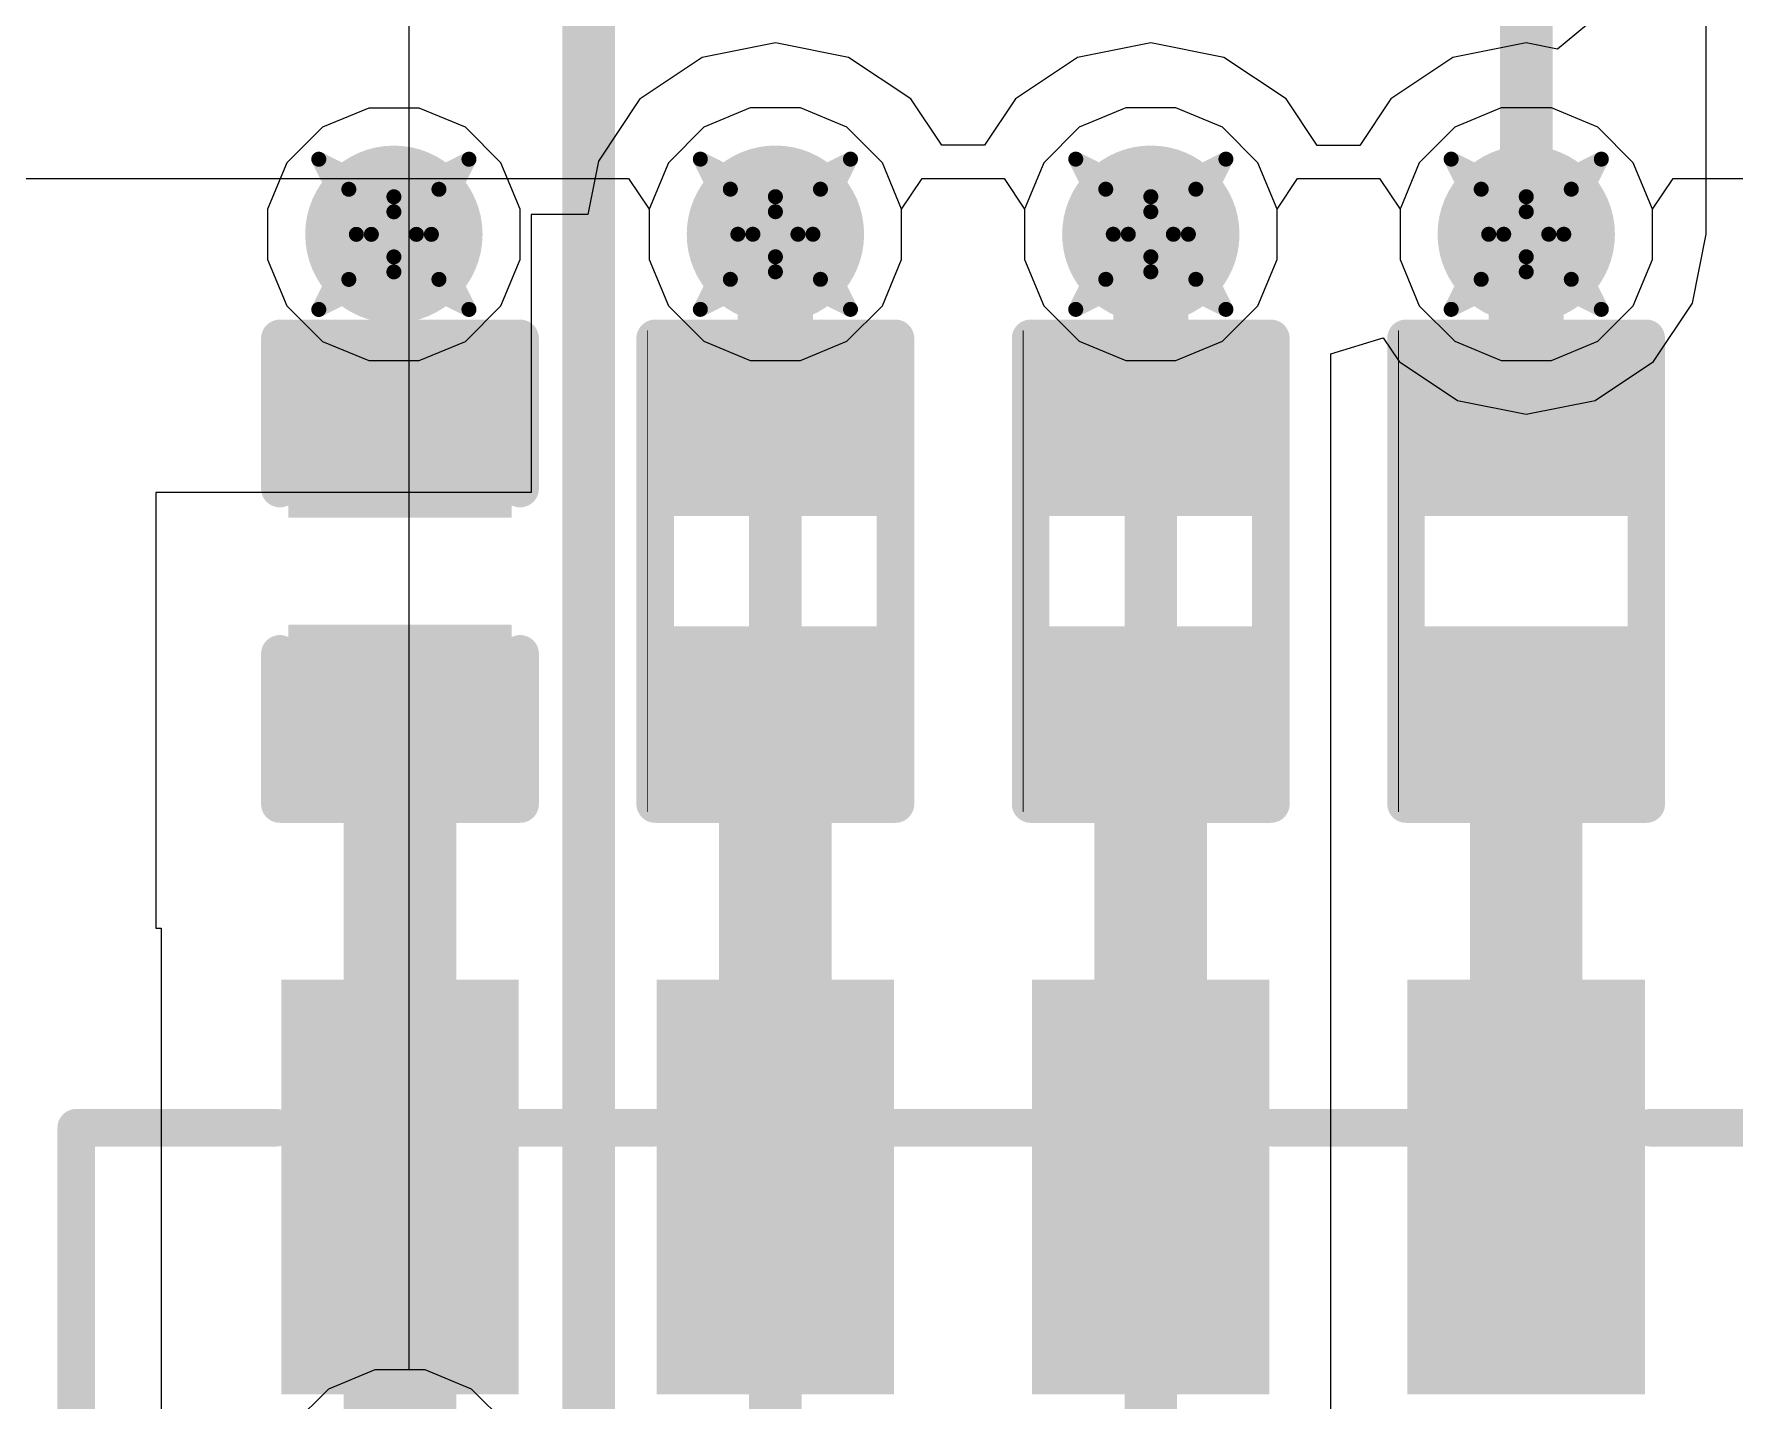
# Model space of a CAD drawing. Header units: inches. Extents: x -2 to 5376, y -4 to 5426.
# Drawn here: x 106.97 to 112.72, y 42.36 to 46.98 of the extents above; entities that cross this region are included whole.
import ezdxf

# ---------------------------------------------------------------- set-up
doc = ezdxf.new("R2010")
doc.units = ezdxf.units.IN
for name, color, linetype in [('Bottom Layer', 5, 'Continuous'), ('Drill Drawing', 1, 'Continuous'), ('Layer 1', 16, 'Continuous'), ('Layer 2', 76, 'Continuous'), ('Top Layer', 1, 'Continuous'), ('Top Overlay', 2, 'Continuous'), ('Top Paste', 8, 'Continuous'), ('Top Solder', 216, 'Continuous'), ('Via Holes', 16, 'Continuous')]:
    doc.layers.add(name, color=color, linetype=linetype)

# ---------------------------------------------------------------- blocks, each defined once
blk = doc.blocks.new('WSON_8_EP_6_8__143')
at = {"layer": 'Top Layer'}
for points in [[(4.4, 2.205), (4.4, 1.605), (3.2, 1.605), (3.2, 2.205)], [(4.4, 0.935), (4.4, 0.335), (3.2, 0.335), (3.2, 0.935)], [(4.4, -0.335), (4.4, -0.935), (3.2, -0.935), (3.2, -0.335)], [(4.4, -1.605), (4.4, -2.205), (3.2, -2.205), (3.2, -1.605)]]:
    blk.add_hatch(color=1, dxfattribs=at).paths.add_polyline_path(points)
at = {"layer": 'Top Paste'}
for points in [[(4.4, 2.205), (4.4, 1.605), (3.2, 1.605), (3.2, 2.205)], [(4.4, 0.935), (4.4, 0.335), (3.2, 0.335), (3.2, 0.935)], [(4.4, -0.335), (4.4, -0.935), (3.2, -0.935), (3.2, -0.335)], [(4.4, -1.605), (4.4, -2.205), (3.2, -2.205), (3.2, -1.605)]]:
    blk.add_hatch(color=8, dxfattribs=at).paths.add_polyline_path(points)
at = {"layer": 'Top Solder'}
for points in [[(4.5016, 2.3066), (4.5016, 1.5034), (3.0984, 1.5034), (3.0984, 2.3066)], [(4.5016, 1.0366), (4.5016, 0.2334), (3.0984, 0.2334), (3.0984, 1.0366)], [(4.5016, -0.2334), (4.5016, -1.0366), (3.0984, -1.0366), (3.0984, -0.2334)], [(4.5016, -1.5034), (4.5016, -2.3066), (3.0984, -2.3066), (3.0984, -1.5034)]]:
    blk.add_hatch(color=216, dxfattribs=at).paths.add_polyline_path(points)
at = {"layer": 'Top Overlay'}
for points in [[(-3.9996, 2.9999, 0.127, 0.127, 0), (4.0004, 2.9999, 0.127, 0.127, 0)], [(4.0004, 2.9999, 0.127, 0.127, 0), (4.0004, 2.3242, 0.127, 0.127, 0)], [(4.0004, 1.516, 0.127, 0.127, 0), (4.0004, 1.044, 0.127, 0.127, 0)], [(4.0004, 0.2359, 0.127, 0.127, 0), (4.0004, -0.2361, 0.127, 0.127, 0)], [(4.0004, -1.0443, 0.127, 0.127, 0), (4.0004, -1.516, 0.127, 0.127, 0)], [(4.0004, -2.3242, 0.127, 0.127, 0), (4.0004, -3.0001, 0.127, 0.127, 0)]]:
    blk.add_lwpolyline(points, format="xyseb", dxfattribs=at)
for points in [[(3.9686, 2.9999, 0.0635, 0.0635, 1), (4.0321, 2.9999, 0.0635, 0.0635, 1)], [(3.9686, 2.9999, 0.0635, 0.0635, 1), (4.0321, 2.9999, 0.0635, 0.0635, 1)], [(3.9686, 2.3242, 0.0635, 0.0635, 1), (4.0321, 2.3242, 0.0635, 0.0635, 1)], [(3.9686, 1.516, 0.0635, 0.0635, 1), (4.0321, 1.516, 0.0635, 0.0635, 1)], [(3.9686, 1.044, 0.0635, 0.0635, 1), (4.0321, 1.044, 0.0635, 0.0635, 1)], [(3.9686, 0.2359, 0.0635, 0.0635, 1), (4.0321, 0.2359, 0.0635, 0.0635, 1)], [(3.9686, -0.2361, 0.0635, 0.0635, 1), (4.0321, -0.2361, 0.0635, 0.0635, 1)], [(3.9686, -1.0443, 0.0635, 0.0635, 1), (4.0321, -1.0443, 0.0635, 0.0635, 1)], [(3.9686, -1.516, 0.0635, 0.0635, 1), (4.0321, -1.516, 0.0635, 0.0635, 1)], [(3.9686, -2.3242, 0.0635, 0.0635, 1), (4.0321, -2.3242, 0.0635, 0.0635, 1)]]:
    blk.add_lwpolyline(points, format="xyseb", close=True, dxfattribs=at)
blk = doc.blocks.new('R___0402_187')
at = {"layer": 'Top Layer'}
for points in [[(-0.6985, -0.3175), (-0.6985, 0.3175), (-0.2413, 0.3175), (-0.2413, -0.3175)], [(0.2413, -0.3175), (0.2413, 0.3175), (0.6985, 0.3175), (0.6985, -0.3175)]]:
    blk.add_hatch(color=1, dxfattribs=at).paths.add_polyline_path(points)
at = {"layer": 'Top Paste'}
for points in [[(-0.6985, -0.3175), (-0.6985, 0.3175), (-0.2413, 0.3175), (-0.2413, -0.3175)], [(0.2413, -0.3175), (0.2413, 0.3175), (0.6985, 0.3175), (0.6985, -0.3175)]]:
    blk.add_hatch(color=8, dxfattribs=at).paths.add_polyline_path(points)
at = {"layer": 'Top Solder'}
for points in [[(-0.7535, -0.3725), (-0.7535, 0.3725), (-0.1863, 0.3725), (-0.1863, -0.3725)], [(0.1863, -0.3725), (0.1863, 0.3725), (0.7535, 0.3725), (0.7535, -0.3725)]]:
    blk.add_hatch(color=216, dxfattribs=at).paths.add_polyline_path(points)
at = {"layer": 'Top Overlay'}
for points in [[(0.7874, 0.4064, 0.127, 0.127, 0), (-0.7874, 0.4064, 0.127, 0.127, 0)], [(-0.7874, -0.4064, 0.127, 0.127, 0), (-0.7874, 0.4064, 0.127, 0.127, 0)], [(0.7874, -0.4064, 0.127, 0.127, 0), (0.7874, 0.4064, 0.127, 0.127, 0)], [(0.7874, -0.4064, 0.127, 0.127, 0), (-0.7874, -0.4064, 0.127, 0.127, 0)], [(0.8128, -0.4318, 0.00323, 0.00323, 0), (-0.8128, -0.4318, 0.00323, 0.00323, 0)]]:
    blk.add_lwpolyline(points, format="xyseb", dxfattribs=at)
for points in [[(-0.8191, 0.4064, 0.0635, 0.0635, 1), (-0.7556, 0.4064, 0.0635, 0.0635, 1)], [(-0.8191, 0.4064, 0.0635, 0.0635, 1), (-0.7556, 0.4064, 0.0635, 0.0635, 1)], [(0.7556, 0.4064, 0.0635, 0.0635, 1), (0.8191, 0.4064, 0.0635, 0.0635, 1)], [(0.7556, 0.4064, 0.0635, 0.0635, 1), (0.8191, 0.4064, 0.0635, 0.0635, 1)], [(-0.8191, -0.4064, 0.0635, 0.0635, 1), (-0.7556, -0.4064, 0.0635, 0.0635, 1)], [(-0.8191, -0.4064, 0.0635, 0.0635, 1), (-0.7556, -0.4064, 0.0635, 0.0635, 1)], [(0.7556, -0.4064, 0.0635, 0.0635, 1), (0.8191, -0.4064, 0.0635, 0.0635, 1)], [(0.7556, -0.4064, 0.0635, 0.0635, 1), (0.8191, -0.4064, 0.0635, 0.0635, 1)], [(-0.8136, -0.4318, 0.00161, 0.00161, 1), (-0.812, -0.4318, 0.00161, 0.00161, 1)], [(0.812, -0.4318, 0.00161, 0.00161, 1), (0.8136, -0.4318, 0.00161, 0.00161, 1)]]:
    blk.add_lwpolyline(points, format="xyseb", close=True, dxfattribs=at)
blk = doc.blocks.new('R___0402_190')
at = {"layer": 'Top Layer'}
for points in [[(-0.6985, -0.3175), (-0.6985, 0.3175), (-0.2413, 0.3175), (-0.2413, -0.3175)], [(0.2413, -0.3175), (0.2413, 0.3175), (0.6985, 0.3175), (0.6985, -0.3175)]]:
    blk.add_hatch(color=1, dxfattribs=at).paths.add_polyline_path(points)
at = {"layer": 'Top Paste'}
for points in [[(-0.6985, -0.3175), (-0.6985, 0.3175), (-0.2413, 0.3175), (-0.2413, -0.3175)], [(0.2413, -0.3175), (0.2413, 0.3175), (0.6985, 0.3175), (0.6985, -0.3175)]]:
    blk.add_hatch(color=8, dxfattribs=at).paths.add_polyline_path(points)
at = {"layer": 'Top Solder'}
for points in [[(-0.7535, -0.3725), (-0.7535, 0.3725), (-0.1863, 0.3725), (-0.1863, -0.3725)], [(0.1863, -0.3725), (0.1863, 0.3725), (0.7535, 0.3725), (0.7535, -0.3725)]]:
    blk.add_hatch(color=216, dxfattribs=at).paths.add_polyline_path(points)
at = {"layer": 'Top Overlay'}
for points in [[(0.7874, 0.4064, 0.127, 0.127, 0), (-0.7874, 0.4064, 0.127, 0.127, 0)], [(-0.7874, -0.4064, 0.127, 0.127, 0), (-0.7874, 0.4064, 0.127, 0.127, 0)], [(0.7874, -0.4064, 0.127, 0.127, 0), (0.7874, 0.4064, 0.127, 0.127, 0)], [(0.7874, -0.4064, 0.127, 0.127, 0), (-0.7874, -0.4064, 0.127, 0.127, 0)], [(0.8128, -0.4318, 0.00323, 0.00323, 0), (-0.8128, -0.4318, 0.00323, 0.00323, 0)]]:
    blk.add_lwpolyline(points, format="xyseb", dxfattribs=at)
for points in [[(-0.8191, 0.4064, 0.0635, 0.0635, 1), (-0.7556, 0.4064, 0.0635, 0.0635, 1)], [(-0.8191, 0.4064, 0.0635, 0.0635, 1), (-0.7556, 0.4064, 0.0635, 0.0635, 1)], [(0.7556, 0.4064, 0.0635, 0.0635, 1), (0.8191, 0.4064, 0.0635, 0.0635, 1)], [(0.7556, 0.4064, 0.0635, 0.0635, 1), (0.8191, 0.4064, 0.0635, 0.0635, 1)], [(-0.8191, -0.4064, 0.0635, 0.0635, 1), (-0.7556, -0.4064, 0.0635, 0.0635, 1)], [(-0.8191, -0.4064, 0.0635, 0.0635, 1), (-0.7556, -0.4064, 0.0635, 0.0635, 1)], [(0.7556, -0.4064, 0.0635, 0.0635, 1), (0.8191, -0.4064, 0.0635, 0.0635, 1)], [(0.7556, -0.4064, 0.0635, 0.0635, 1), (0.8191, -0.4064, 0.0635, 0.0635, 1)], [(-0.8136, -0.4318, 0.00161, 0.00161, 1), (-0.812, -0.4318, 0.00161, 0.00161, 1)], [(0.812, -0.4318, 0.00161, 0.00161, 1), (0.8136, -0.4318, 0.00161, 0.00161, 1)]]:
    blk.add_lwpolyline(points, format="xyseb", close=True, dxfattribs=at)
blk = doc.blocks.new('R___0402_191')
at = {"layer": 'Top Layer'}
for points in [[(-0.6985, -0.3175), (-0.6985, 0.3175), (-0.2413, 0.3175), (-0.2413, -0.3175)], [(0.2413, -0.3175), (0.2413, 0.3175), (0.6985, 0.3175), (0.6985, -0.3175)]]:
    blk.add_hatch(color=1, dxfattribs=at).paths.add_polyline_path(points)
at = {"layer": 'Top Paste'}
for points in [[(-0.6985, -0.3175), (-0.6985, 0.3175), (-0.2413, 0.3175), (-0.2413, -0.3175)], [(0.2413, -0.3175), (0.2413, 0.3175), (0.6985, 0.3175), (0.6985, -0.3175)]]:
    blk.add_hatch(color=8, dxfattribs=at).paths.add_polyline_path(points)
at = {"layer": 'Top Solder'}
for points in [[(-0.7535, -0.3725), (-0.7535, 0.3725), (-0.1863, 0.3725), (-0.1863, -0.3725)], [(0.1863, -0.3725), (0.1863, 0.3725), (0.7535, 0.3725), (0.7535, -0.3725)]]:
    blk.add_hatch(color=216, dxfattribs=at).paths.add_polyline_path(points)
at = {"layer": 'Top Overlay'}
for points in [[(0.7874, 0.4064, 0.127, 0.127, 0), (-0.7874, 0.4064, 0.127, 0.127, 0)], [(-0.7874, -0.4064, 0.127, 0.127, 0), (-0.7874, 0.4064, 0.127, 0.127, 0)], [(0.7874, -0.4064, 0.127, 0.127, 0), (0.7874, 0.4064, 0.127, 0.127, 0)], [(0.7874, -0.4064, 0.127, 0.127, 0), (-0.7874, -0.4064, 0.127, 0.127, 0)], [(0.8128, -0.4318, 0.00323, 0.00323, 0), (-0.8128, -0.4318, 0.00323, 0.00323, 0)]]:
    blk.add_lwpolyline(points, format="xyseb", dxfattribs=at)
for points in [[(-0.8191, 0.4064, 0.0635, 0.0635, 1), (-0.7556, 0.4064, 0.0635, 0.0635, 1)], [(-0.8191, 0.4064, 0.0635, 0.0635, 1), (-0.7556, 0.4064, 0.0635, 0.0635, 1)], [(0.7556, 0.4064, 0.0635, 0.0635, 1), (0.8191, 0.4064, 0.0635, 0.0635, 1)], [(0.7556, 0.4064, 0.0635, 0.0635, 1), (0.8191, 0.4064, 0.0635, 0.0635, 1)], [(-0.8191, -0.4064, 0.0635, 0.0635, 1), (-0.7556, -0.4064, 0.0635, 0.0635, 1)], [(-0.8191, -0.4064, 0.0635, 0.0635, 1), (-0.7556, -0.4064, 0.0635, 0.0635, 1)], [(0.7556, -0.4064, 0.0635, 0.0635, 1), (0.8191, -0.4064, 0.0635, 0.0635, 1)], [(0.7556, -0.4064, 0.0635, 0.0635, 1), (0.8191, -0.4064, 0.0635, 0.0635, 1)], [(-0.8136, -0.4318, 0.00161, 0.00161, 1), (-0.812, -0.4318, 0.00161, 0.00161, 1)], [(0.812, -0.4318, 0.00161, 0.00161, 1), (0.8136, -0.4318, 0.00161, 0.00161, 1)]]:
    blk.add_lwpolyline(points, format="xyseb", close=True, dxfattribs=at)
blk = doc.blocks.new('C___0402_295')
at = {"layer": 'Top Layer'}
for points in [[(-0.6985, -0.3175), (-0.6985, 0.3175), (-0.2413, 0.3175), (-0.2413, -0.3175)], [(0.2413, -0.3175), (0.2413, 0.3175), (0.6985, 0.3175), (0.6985, -0.3175)]]:
    blk.add_hatch(color=1, dxfattribs=at).paths.add_polyline_path(points)
at = {"layer": 'Top Paste'}
for points in [[(-0.6985, -0.3175), (-0.6985, 0.3175), (-0.2413, 0.3175), (-0.2413, -0.3175)], [(0.2413, -0.3175), (0.2413, 0.3175), (0.6985, 0.3175), (0.6985, -0.3175)]]:
    blk.add_hatch(color=8, dxfattribs=at).paths.add_polyline_path(points)
at = {"layer": 'Top Solder'}
for points in [[(-0.7585, -0.3775), (-0.7585, 0.3775), (-0.1813, 0.3775), (-0.1813, -0.3775)], [(0.1813, -0.3775), (0.1813, 0.3775), (0.7585, 0.3775), (0.7585, -0.3775)]]:
    blk.add_hatch(color=216, dxfattribs=at).paths.add_polyline_path(points)
at = {"layer": 'Top Overlay'}
for points in [[(-0.7874, -0.4064, 0.127, 0.127, 0), (-0.7874, 0.4064, 0.127, 0.127, 0)], [(-0.7874, 0.4064, 0.127, 0.127, 0), (-0.2794, 0.4064, 0.127, 0.127, 0)], [(0.7874, 0.4064, 0.127, 0.127, 0), (0.2794, 0.4064, 0.127, 0.127, 0)], [(0.7874, -0.4064, 0.127, 0.127, 0), (0.7874, 0.4064, 0.127, 0.127, 0)], [(-0.2794, -0.4064, 0.127, 0.127, 0), (-0.7874, -0.4064, 0.127, 0.127, 0)], [(0.7874, -0.4064, 0.127, 0.127, 0), (0.2794, -0.4064, 0.127, 0.127, 0)]]:
    blk.add_lwpolyline(points, format="xyseb", dxfattribs=at)
for points in [[(-0.8191, 0.4064, 0.0635, 0.0635, 1), (-0.7556, 0.4064, 0.0635, 0.0635, 1)], [(-0.8191, 0.4064, 0.0635, 0.0635, 1), (-0.7556, 0.4064, 0.0635, 0.0635, 1)], [(-0.3112, 0.4064, 0.0635, 0.0635, 1), (-0.2477, 0.4064, 0.0635, 0.0635, 1)], [(0.2477, 0.4064, 0.0635, 0.0635, 1), (0.3111, 0.4064, 0.0635, 0.0635, 1)], [(0.7556, 0.4064, 0.0635, 0.0635, 1), (0.8191, 0.4064, 0.0635, 0.0635, 1)], [(0.7556, 0.4064, 0.0635, 0.0635, 1), (0.8191, 0.4064, 0.0635, 0.0635, 1)], [(-0.8191, -0.4064, 0.0635, 0.0635, 1), (-0.7556, -0.4064, 0.0635, 0.0635, 1)], [(-0.8191, -0.4064, 0.0635, 0.0635, 1), (-0.7556, -0.4064, 0.0635, 0.0635, 1)], [(-0.3112, -0.4064, 0.0635, 0.0635, 1), (-0.2477, -0.4064, 0.0635, 0.0635, 1)], [(0.2477, -0.4064, 0.0635, 0.0635, 1), (0.3111, -0.4064, 0.0635, 0.0635, 1)], [(0.7556, -0.4064, 0.0635, 0.0635, 1), (0.8191, -0.4064, 0.0635, 0.0635, 1)], [(0.7556, -0.4064, 0.0635, 0.0635, 1), (0.8191, -0.4064, 0.0635, 0.0635, 1)]]:
    blk.add_lwpolyline(points, format="xyseb", close=True, dxfattribs=at)

msp = doc.modelspace()

# ---------------------------------------------------------------- hatches: boundary and pattern name
at = {"layer": 'Bottom Layer'}
h = msp.add_hatch(color=5, dxfattribs=at)
edge = h.paths.add_edge_path()
edge.add_arc((108.1833, 46.3039), 0.3, 0, 360)
h = msp.add_hatch(color=5, dxfattribs=at)
edge = h.paths.add_edge_path()
edge.add_arc((109.474, 46.3042), 0.3, 0, 360)
h = msp.add_hatch(color=5, dxfattribs=at)
edge = h.paths.add_edge_path()
edge.add_arc((110.744, 46.3042), 0.3, 0, 360)
h = msp.add_hatch(color=5, dxfattribs=at)
edge = h.paths.add_edge_path()
edge.add_arc((112.014, 46.3042), 0.3, 0, 360)
at = {"layer": 'Layer 1'}
h = msp.add_hatch(color=16, dxfattribs=at)
edge = h.paths.add_edge_path()
edge.add_arc((108.1833, 46.3039), 0.3, 0, 360)
h = msp.add_hatch(color=16, dxfattribs=at)
edge = h.paths.add_edge_path()
edge.add_arc((109.474, 46.3042), 0.3, 0, 360)
h = msp.add_hatch(color=16, dxfattribs=at)
edge = h.paths.add_edge_path()
edge.add_arc((110.744, 46.3042), 0.3, 0, 360)
h = msp.add_hatch(color=16, dxfattribs=at)
edge = h.paths.add_edge_path()
edge.add_arc((112.014, 46.3042), 0.3, 0, 360)
at = {"layer": 'Layer 2'}
h = msp.add_hatch(color=76, dxfattribs=at)
edge = h.paths.add_edge_path()
edge.add_arc((108.1833, 46.3039), 0.3, 0, 360)
h = msp.add_hatch(color=76, dxfattribs=at)
edge = h.paths.add_edge_path()
edge.add_arc((109.474, 46.3042), 0.3, 0, 360)
h = msp.add_hatch(color=76, dxfattribs=at)
edge = h.paths.add_edge_path()
edge.add_arc((110.744, 46.3042), 0.3, 0, 360)
h = msp.add_hatch(color=76, dxfattribs=at)
edge = h.paths.add_edge_path()
edge.add_arc((112.014, 46.3042), 0.3, 0, 360)
at = {"layer": 'Top Layer'}
h = msp.add_hatch(color=1, dxfattribs=at)
edge = h.paths.add_edge_path()
edge.add_arc((108.1833, 46.3039), 0.3, 0, 360)
h = msp.add_hatch(color=1, dxfattribs=at)
edge = h.paths.add_edge_path()
edge.add_arc((109.474, 46.3042), 0.3, 0, 360)
h = msp.add_hatch(color=1, dxfattribs=at)
edge = h.paths.add_edge_path()
edge.add_arc((110.744, 46.3042), 0.3, 0, 360)
h = msp.add_hatch(color=1, dxfattribs=at)
edge = h.paths.add_edge_path()
edge.add_arc((112.014, 46.3042), 0.3, 0, 360)
at = {"layer": 'Via Holes'}
h = msp.add_hatch(color=7, dxfattribs=at)
edge = h.paths.add_edge_path()
edge.add_arc((108.1833, 46.3039), 0.15, 0, 360)
h = msp.add_hatch(color=7, dxfattribs=at)
edge = h.paths.add_edge_path()
edge.add_arc((109.474, 46.3042), 0.15, 0, 360)
h = msp.add_hatch(color=7, dxfattribs=at)
edge = h.paths.add_edge_path()
edge.add_arc((110.744, 46.3042), 0.15, 0, 360)
h = msp.add_hatch(color=7, dxfattribs=at)
edge = h.paths.add_edge_path()
edge.add_arc((112.014, 46.3042), 0.15, 0, 360)

# ---------------------------------------------------------------- linework, layer by layer
at = {"layer": 'Bottom Layer'}
for p, q in [((108.2336, 47.1314), (108.2336, 42.464)), ((112.6226, 46.3042), (112.6226, 47.1425)), ((112.5763, 46.0713), (112.6226, 46.3042)), ((112.4443, 45.8739), (112.5763, 46.0713)), ((111.3526, 45.8996), (111.5304, 45.9536)), ((111.5304, 45.9536), (111.5837, 45.8739)), ((111.3526, 34.9765), (111.3526, 45.8996)), ((111.5837, 45.8739), (111.7811, 45.7419)), ((112.2469, 45.7419), (112.4443, 45.8739)), ((111.7811, 45.7419), (112.014, 45.6956)), ((112.014, 45.6956), (112.2469, 45.7419)), ((108.1191, 42.464), (107.9621, 42.399)), ((108.2336, 42.464), (108.1191, 42.464)), ((107.9621, 42.399), (107.842, 42.2789))]:
    msp.add_line(p, q, dxfattribs=at)
for points in [[(108.8422, 32.4999, 0.1778, 0.1778, 0), (108.8422, 47.1314, 0.1778, 0.1778, 0)], [(112.014, 46.3042, 0.1778, 0.1778, 0), (112.014, 47.1425, 0.1778, 0.1778, 0)], [(109.474, 33.1586, 0.1778, 0.1778, 0), (109.474, 46.3042, 0.1778, 0.1778, 0)], [(110.744, 34.8393, 0.1778, 0.1778, 0), (110.744, 46.3042, 0.1778, 0.1778, 0)]]:
    msp.add_lwpolyline(points, format="xyseb", dxfattribs=at)
for points in [[(109.4296, 46.3042, 0.0889, 0.0889, 1), (109.5185, 46.3042, 0.0889, 0.0889, 1)], [(110.6996, 46.3042, 0.0889, 0.0889, 1), (110.7884, 46.3042, 0.0889, 0.0889, 1)], [(111.9695, 46.3042, 0.0889, 0.0889, 1), (112.0584, 46.3042, 0.0889, 0.0889, 1)]]:
    msp.add_lwpolyline(points, format="xyseb", close=True, dxfattribs=at)
at = {"layer": 'Drill Drawing'}
for points in [[(107.9293, 46.5579, 0.0508, 0.0508, 0), (108.1833, 46.4309, 0.0508, 0.0508, 0)], [(107.9293, 46.5579, 0.0508, 0.0508, 0), (108.0563, 46.3039, 0.0508, 0.0508, 0)], [(108.1833, 46.4309, 0.0508, 0.0508, 0), (108.4373, 46.5579, 0.0508, 0.0508, 0)], [(108.3103, 46.3039, 0.0508, 0.0508, 0), (108.4373, 46.5579, 0.0508, 0.0508, 0)], [(109.22, 46.5582, 0.0508, 0.0508, 0), (109.474, 46.4312, 0.0508, 0.0508, 0)], [(109.22, 46.5582, 0.0508, 0.0508, 0), (109.347, 46.3042, 0.0508, 0.0508, 0)], [(109.474, 46.4312, 0.0508, 0.0508, 0), (109.728, 46.5582, 0.0508, 0.0508, 0)], [(109.601, 46.3042, 0.0508, 0.0508, 0), (109.728, 46.5582, 0.0508, 0.0508, 0)], [(110.49, 46.5582, 0.0508, 0.0508, 0), (110.744, 46.4312, 0.0508, 0.0508, 0)], [(110.49, 46.5582, 0.0508, 0.0508, 0), (110.617, 46.3042, 0.0508, 0.0508, 0)], [(110.744, 46.4312, 0.0508, 0.0508, 0), (110.998, 46.5582, 0.0508, 0.0508, 0)], [(110.871, 46.3042, 0.0508, 0.0508, 0), (110.998, 46.5582, 0.0508, 0.0508, 0)], [(111.76, 46.5582, 0.0508, 0.0508, 0), (112.014, 46.4312, 0.0508, 0.0508, 0)], [(111.76, 46.5582, 0.0508, 0.0508, 0), (111.887, 46.3042, 0.0508, 0.0508, 0)], [(112.014, 46.4312, 0.0508, 0.0508, 0), (112.268, 46.5582, 0.0508, 0.0508, 0)], [(112.141, 46.3042, 0.0508, 0.0508, 0), (112.268, 46.5582, 0.0508, 0.0508, 0)], [(108.0309, 46.4563, 0.0508, 0.0508, 0), (108.1833, 46.3801, 0.0508, 0.0508, 0)], [(108.0309, 46.4563, 0.0508, 0.0508, 0), (108.1071, 46.3039, 0.0508, 0.0508, 0)], [(108.1833, 46.3801, 0.0508, 0.0508, 0), (108.3357, 46.4563, 0.0508, 0.0508, 0)], [(108.2595, 46.3039, 0.0508, 0.0508, 0), (108.3357, 46.4563, 0.0508, 0.0508, 0)], [(109.3216, 46.4566, 0.0508, 0.0508, 0), (109.474, 46.3804, 0.0508, 0.0508, 0)], [(109.3216, 46.4566, 0.0508, 0.0508, 0), (109.3978, 46.3042, 0.0508, 0.0508, 0)], [(109.474, 46.3804, 0.0508, 0.0508, 0), (109.6264, 46.4566, 0.0508, 0.0508, 0)], [(109.5502, 46.3042, 0.0508, 0.0508, 0), (109.6264, 46.4566, 0.0508, 0.0508, 0)], [(110.5916, 46.4566, 0.0508, 0.0508, 0), (110.744, 46.3804, 0.0508, 0.0508, 0)], [(110.5916, 46.4566, 0.0508, 0.0508, 0), (110.6678, 46.3042, 0.0508, 0.0508, 0)], [(110.744, 46.3804, 0.0508, 0.0508, 0), (110.8964, 46.4566, 0.0508, 0.0508, 0)], [(110.8202, 46.3042, 0.0508, 0.0508, 0), (110.8964, 46.4566, 0.0508, 0.0508, 0)], [(111.8616, 46.4566, 0.0508, 0.0508, 0), (112.014, 46.3804, 0.0508, 0.0508, 0)], [(111.8616, 46.4566, 0.0508, 0.0508, 0), (111.9378, 46.3042, 0.0508, 0.0508, 0)], [(112.014, 46.3804, 0.0508, 0.0508, 0), (112.1664, 46.4566, 0.0508, 0.0508, 0)], [(112.0902, 46.3042, 0.0508, 0.0508, 0), (112.1664, 46.4566, 0.0508, 0.0508, 0)], [(107.9293, 46.0499, 0.0508, 0.0508, 0), (108.0563, 46.3039, 0.0508, 0.0508, 0)], [(108.0309, 46.1515, 0.0508, 0.0508, 0), (108.1071, 46.3039, 0.0508, 0.0508, 0)], [(108.2595, 46.3039, 0.0508, 0.0508, 0), (108.3357, 46.1515, 0.0508, 0.0508, 0)], [(108.3103, 46.3039, 0.0508, 0.0508, 0), (108.4373, 46.0499, 0.0508, 0.0508, 0)], [(109.22, 46.0502, 0.0508, 0.0508, 0), (109.347, 46.3042, 0.0508, 0.0508, 0)], [(109.3216, 46.1518, 0.0508, 0.0508, 0), (109.3978, 46.3042, 0.0508, 0.0508, 0)], [(109.5502, 46.3042, 0.0508, 0.0508, 0), (109.6264, 46.1518, 0.0508, 0.0508, 0)], [(109.601, 46.3042, 0.0508, 0.0508, 0), (109.728, 46.0502, 0.0508, 0.0508, 0)], [(110.49, 46.0502, 0.0508, 0.0508, 0), (110.617, 46.3042, 0.0508, 0.0508, 0)], [(110.5916, 46.1518, 0.0508, 0.0508, 0), (110.6678, 46.3042, 0.0508, 0.0508, 0)], [(110.8202, 46.3042, 0.0508, 0.0508, 0), (110.8964, 46.1518, 0.0508, 0.0508, 0)], [(110.871, 46.3042, 0.0508, 0.0508, 0), (110.998, 46.0502, 0.0508, 0.0508, 0)], [(111.76, 46.0502, 0.0508, 0.0508, 0), (111.887, 46.3042, 0.0508, 0.0508, 0)], [(111.8616, 46.1518, 0.0508, 0.0508, 0), (111.9378, 46.3042, 0.0508, 0.0508, 0)], [(112.0902, 46.3042, 0.0508, 0.0508, 0), (112.1664, 46.1518, 0.0508, 0.0508, 0)], [(112.141, 46.3042, 0.0508, 0.0508, 0), (112.268, 46.0502, 0.0508, 0.0508, 0)], [(108.0309, 46.1515, 0.0508, 0.0508, 0), (108.1833, 46.2277, 0.0508, 0.0508, 0)], [(108.1833, 46.2277, 0.0508, 0.0508, 0), (108.3357, 46.1515, 0.0508, 0.0508, 0)], [(109.3216, 46.1518, 0.0508, 0.0508, 0), (109.474, 46.228, 0.0508, 0.0508, 0)], [(109.474, 46.228, 0.0508, 0.0508, 0), (109.6264, 46.1518, 0.0508, 0.0508, 0)], [(110.5916, 46.1518, 0.0508, 0.0508, 0), (110.744, 46.228, 0.0508, 0.0508, 0)], [(110.744, 46.228, 0.0508, 0.0508, 0), (110.8964, 46.1518, 0.0508, 0.0508, 0)], [(111.8616, 46.1518, 0.0508, 0.0508, 0), (112.014, 46.228, 0.0508, 0.0508, 0)], [(112.014, 46.228, 0.0508, 0.0508, 0), (112.1664, 46.1518, 0.0508, 0.0508, 0)], [(107.9293, 46.0499, 0.0508, 0.0508, 0), (108.1833, 46.1769, 0.0508, 0.0508, 0)], [(108.1833, 46.1769, 0.0508, 0.0508, 0), (108.4373, 46.0499, 0.0508, 0.0508, 0)], [(109.22, 46.0502, 0.0508, 0.0508, 0), (109.474, 46.1772, 0.0508, 0.0508, 0)], [(109.474, 46.1772, 0.0508, 0.0508, 0), (109.728, 46.0502, 0.0508, 0.0508, 0)], [(110.49, 46.0502, 0.0508, 0.0508, 0), (110.744, 46.1772, 0.0508, 0.0508, 0)], [(110.744, 46.1772, 0.0508, 0.0508, 0), (110.998, 46.0502, 0.0508, 0.0508, 0)], [(111.76, 46.0502, 0.0508, 0.0508, 0), (112.014, 46.1772, 0.0508, 0.0508, 0)], [(112.014, 46.1772, 0.0508, 0.0508, 0), (112.268, 46.0502, 0.0508, 0.0508, 0)]]:
    msp.add_lwpolyline(points, format="xyseb", dxfattribs=at)
for points in [[(107.9166, 46.5579, 0.0254, 0.0254, 1), (107.942, 46.5579, 0.0254, 0.0254, 1)], [(107.9166, 46.5579, 0.0254, 0.0254, 1), (107.942, 46.5579, 0.0254, 0.0254, 1)], [(108.4246, 46.5579, 0.0254, 0.0254, 1), (108.45, 46.5579, 0.0254, 0.0254, 1)], [(108.4246, 46.5579, 0.0254, 0.0254, 1), (108.45, 46.5579, 0.0254, 0.0254, 1)], [(109.2073, 46.5582, 0.0254, 0.0254, 1), (109.2327, 46.5582, 0.0254, 0.0254, 1)], [(109.2073, 46.5582, 0.0254, 0.0254, 1), (109.2327, 46.5582, 0.0254, 0.0254, 1)], [(109.7153, 46.5582, 0.0254, 0.0254, 1), (109.7407, 46.5582, 0.0254, 0.0254, 1)], [(109.7153, 46.5582, 0.0254, 0.0254, 1), (109.7407, 46.5582, 0.0254, 0.0254, 1)], [(110.4773, 46.5582, 0.0254, 0.0254, 1), (110.5027, 46.5582, 0.0254, 0.0254, 1)], [(110.4773, 46.5582, 0.0254, 0.0254, 1), (110.5027, 46.5582, 0.0254, 0.0254, 1)], [(110.9853, 46.5582, 0.0254, 0.0254, 1), (111.0107, 46.5582, 0.0254, 0.0254, 1)], [(110.9853, 46.5582, 0.0254, 0.0254, 1), (111.0107, 46.5582, 0.0254, 0.0254, 1)], [(111.7473, 46.5582, 0.0254, 0.0254, 1), (111.7727, 46.5582, 0.0254, 0.0254, 1)], [(111.7473, 46.5582, 0.0254, 0.0254, 1), (111.7727, 46.5582, 0.0254, 0.0254, 1)], [(112.2553, 46.5582, 0.0254, 0.0254, 1), (112.2807, 46.5582, 0.0254, 0.0254, 1)], [(112.2553, 46.5582, 0.0254, 0.0254, 1), (112.2807, 46.5582, 0.0254, 0.0254, 1)], [(108.0182, 46.4563, 0.0254, 0.0254, 1), (108.0436, 46.4563, 0.0254, 0.0254, 1)], [(108.0182, 46.4563, 0.0254, 0.0254, 1), (108.0436, 46.4563, 0.0254, 0.0254, 1)], [(108.1706, 46.4309, 0.0254, 0.0254, 1), (108.196, 46.4309, 0.0254, 0.0254, 1)], [(108.1706, 46.4309, 0.0254, 0.0254, 1), (108.196, 46.4309, 0.0254, 0.0254, 1)], [(108.323, 46.4563, 0.0254, 0.0254, 1), (108.3484, 46.4563, 0.0254, 0.0254, 1)], [(108.323, 46.4563, 0.0254, 0.0254, 1), (108.3484, 46.4563, 0.0254, 0.0254, 1)], [(109.3089, 46.4566, 0.0254, 0.0254, 1), (109.3343, 46.4566, 0.0254, 0.0254, 1)], [(109.3089, 46.4566, 0.0254, 0.0254, 1), (109.3343, 46.4566, 0.0254, 0.0254, 1)], [(109.4613, 46.4312, 0.0254, 0.0254, 1), (109.4867, 46.4312, 0.0254, 0.0254, 1)], [(109.4613, 46.4312, 0.0254, 0.0254, 1), (109.4867, 46.4312, 0.0254, 0.0254, 1)], [(109.6137, 46.4566, 0.0254, 0.0254, 1), (109.6391, 46.4566, 0.0254, 0.0254, 1)], [(109.6137, 46.4566, 0.0254, 0.0254, 1), (109.6391, 46.4566, 0.0254, 0.0254, 1)], [(110.5789, 46.4566, 0.0254, 0.0254, 1), (110.6043, 46.4566, 0.0254, 0.0254, 1)], [(110.5789, 46.4566, 0.0254, 0.0254, 1), (110.6043, 46.4566, 0.0254, 0.0254, 1)], [(110.7313, 46.4312, 0.0254, 0.0254, 1), (110.7567, 46.4312, 0.0254, 0.0254, 1)], [(110.7313, 46.4312, 0.0254, 0.0254, 1), (110.7567, 46.4312, 0.0254, 0.0254, 1)], [(110.8837, 46.4566, 0.0254, 0.0254, 1), (110.9091, 46.4566, 0.0254, 0.0254, 1)], [(110.8837, 46.4566, 0.0254, 0.0254, 1), (110.9091, 46.4566, 0.0254, 0.0254, 1)], [(111.8489, 46.4566, 0.0254, 0.0254, 1), (111.8743, 46.4566, 0.0254, 0.0254, 1)], [(111.8489, 46.4566, 0.0254, 0.0254, 1), (111.8743, 46.4566, 0.0254, 0.0254, 1)], [(112.0013, 46.4312, 0.0254, 0.0254, 1), (112.0267, 46.4312, 0.0254, 0.0254, 1)], [(112.0013, 46.4312, 0.0254, 0.0254, 1), (112.0267, 46.4312, 0.0254, 0.0254, 1)], [(112.1537, 46.4566, 0.0254, 0.0254, 1), (112.1791, 46.4566, 0.0254, 0.0254, 1)], [(112.1537, 46.4566, 0.0254, 0.0254, 1), (112.1791, 46.4566, 0.0254, 0.0254, 1)], [(108.1706, 46.3801, 0.0254, 0.0254, 1), (108.196, 46.3801, 0.0254, 0.0254, 1)], [(108.1706, 46.3801, 0.0254, 0.0254, 1), (108.196, 46.3801, 0.0254, 0.0254, 1)], [(109.4613, 46.3804, 0.0254, 0.0254, 1), (109.4867, 46.3804, 0.0254, 0.0254, 1)], [(109.4613, 46.3804, 0.0254, 0.0254, 1), (109.4867, 46.3804, 0.0254, 0.0254, 1)], [(110.7313, 46.3804, 0.0254, 0.0254, 1), (110.7567, 46.3804, 0.0254, 0.0254, 1)], [(110.7313, 46.3804, 0.0254, 0.0254, 1), (110.7567, 46.3804, 0.0254, 0.0254, 1)], [(112.0013, 46.3804, 0.0254, 0.0254, 1), (112.0267, 46.3804, 0.0254, 0.0254, 1)], [(112.0013, 46.3804, 0.0254, 0.0254, 1), (112.0267, 46.3804, 0.0254, 0.0254, 1)], [(108.0436, 46.3039, 0.0254, 0.0254, 1), (108.069, 46.3039, 0.0254, 0.0254, 1)], [(108.0436, 46.3039, 0.0254, 0.0254, 1), (108.069, 46.3039, 0.0254, 0.0254, 1)], [(108.0944, 46.3039, 0.0254, 0.0254, 1), (108.1198, 46.3039, 0.0254, 0.0254, 1)], [(108.0944, 46.3039, 0.0254, 0.0254, 1), (108.1198, 46.3039, 0.0254, 0.0254, 1)], [(108.2468, 46.3039, 0.0254, 0.0254, 1), (108.2722, 46.3039, 0.0254, 0.0254, 1)], [(108.2468, 46.3039, 0.0254, 0.0254, 1), (108.2722, 46.3039, 0.0254, 0.0254, 1)], [(108.2976, 46.3039, 0.0254, 0.0254, 1), (108.323, 46.3039, 0.0254, 0.0254, 1)], [(108.2976, 46.3039, 0.0254, 0.0254, 1), (108.323, 46.3039, 0.0254, 0.0254, 1)], [(109.3343, 46.3042, 0.0254, 0.0254, 1), (109.3597, 46.3042, 0.0254, 0.0254, 1)], [(109.3343, 46.3042, 0.0254, 0.0254, 1), (109.3597, 46.3042, 0.0254, 0.0254, 1)], [(109.3851, 46.3042, 0.0254, 0.0254, 1), (109.4105, 46.3042, 0.0254, 0.0254, 1)], [(109.3851, 46.3042, 0.0254, 0.0254, 1), (109.4105, 46.3042, 0.0254, 0.0254, 1)], [(109.5375, 46.3042, 0.0254, 0.0254, 1), (109.5629, 46.3042, 0.0254, 0.0254, 1)], [(109.5375, 46.3042, 0.0254, 0.0254, 1), (109.5629, 46.3042, 0.0254, 0.0254, 1)], [(109.5883, 46.3042, 0.0254, 0.0254, 1), (109.6137, 46.3042, 0.0254, 0.0254, 1)], [(109.5883, 46.3042, 0.0254, 0.0254, 1), (109.6137, 46.3042, 0.0254, 0.0254, 1)], [(110.6043, 46.3042, 0.0254, 0.0254, 1), (110.6297, 46.3042, 0.0254, 0.0254, 1)], [(110.6043, 46.3042, 0.0254, 0.0254, 1), (110.6297, 46.3042, 0.0254, 0.0254, 1)], [(110.6551, 46.3042, 0.0254, 0.0254, 1), (110.6805, 46.3042, 0.0254, 0.0254, 1)], [(110.6551, 46.3042, 0.0254, 0.0254, 1), (110.6805, 46.3042, 0.0254, 0.0254, 1)], [(110.8075, 46.3042, 0.0254, 0.0254, 1), (110.8329, 46.3042, 0.0254, 0.0254, 1)], [(110.8075, 46.3042, 0.0254, 0.0254, 1), (110.8329, 46.3042, 0.0254, 0.0254, 1)], [(110.8583, 46.3042, 0.0254, 0.0254, 1), (110.8837, 46.3042, 0.0254, 0.0254, 1)], [(110.8583, 46.3042, 0.0254, 0.0254, 1), (110.8837, 46.3042, 0.0254, 0.0254, 1)], [(111.8743, 46.3042, 0.0254, 0.0254, 1), (111.8997, 46.3042, 0.0254, 0.0254, 1)], [(111.8743, 46.3042, 0.0254, 0.0254, 1), (111.8997, 46.3042, 0.0254, 0.0254, 1)], [(111.9251, 46.3042, 0.0254, 0.0254, 1), (111.9505, 46.3042, 0.0254, 0.0254, 1)], [(111.9251, 46.3042, 0.0254, 0.0254, 1), (111.9505, 46.3042, 0.0254, 0.0254, 1)], [(112.0775, 46.3042, 0.0254, 0.0254, 1), (112.1029, 46.3042, 0.0254, 0.0254, 1)], [(112.0775, 46.3042, 0.0254, 0.0254, 1), (112.1029, 46.3042, 0.0254, 0.0254, 1)], [(112.1283, 46.3042, 0.0254, 0.0254, 1), (112.1537, 46.3042, 0.0254, 0.0254, 1)], [(112.1283, 46.3042, 0.0254, 0.0254, 1), (112.1537, 46.3042, 0.0254, 0.0254, 1)], [(108.1706, 46.2277, 0.0254, 0.0254, 1), (108.196, 46.2277, 0.0254, 0.0254, 1)], [(108.1706, 46.2277, 0.0254, 0.0254, 1), (108.196, 46.2277, 0.0254, 0.0254, 1)], [(109.4613, 46.228, 0.0254, 0.0254, 1), (109.4867, 46.228, 0.0254, 0.0254, 1)], [(109.4613, 46.228, 0.0254, 0.0254, 1), (109.4867, 46.228, 0.0254, 0.0254, 1)], [(110.7313, 46.228, 0.0254, 0.0254, 1), (110.7567, 46.228, 0.0254, 0.0254, 1)], [(110.7313, 46.228, 0.0254, 0.0254, 1), (110.7567, 46.228, 0.0254, 0.0254, 1)], [(112.0013, 46.228, 0.0254, 0.0254, 1), (112.0267, 46.228, 0.0254, 0.0254, 1)], [(112.0013, 46.228, 0.0254, 0.0254, 1), (112.0267, 46.228, 0.0254, 0.0254, 1)], [(108.0182, 46.1515, 0.0254, 0.0254, 1), (108.0436, 46.1515, 0.0254, 0.0254, 1)], [(108.0182, 46.1515, 0.0254, 0.0254, 1), (108.0436, 46.1515, 0.0254, 0.0254, 1)], [(108.1706, 46.1769, 0.0254, 0.0254, 1), (108.196, 46.1769, 0.0254, 0.0254, 1)], [(108.1706, 46.1769, 0.0254, 0.0254, 1), (108.196, 46.1769, 0.0254, 0.0254, 1)], [(108.323, 46.1515, 0.0254, 0.0254, 1), (108.3484, 46.1515, 0.0254, 0.0254, 1)], [(108.323, 46.1515, 0.0254, 0.0254, 1), (108.3484, 46.1515, 0.0254, 0.0254, 1)], [(109.3089, 46.1518, 0.0254, 0.0254, 1), (109.3343, 46.1518, 0.0254, 0.0254, 1)], [(109.3089, 46.1518, 0.0254, 0.0254, 1), (109.3343, 46.1518, 0.0254, 0.0254, 1)], [(109.4613, 46.1772, 0.0254, 0.0254, 1), (109.4867, 46.1772, 0.0254, 0.0254, 1)], [(109.4613, 46.1772, 0.0254, 0.0254, 1), (109.4867, 46.1772, 0.0254, 0.0254, 1)], [(109.6137, 46.1518, 0.0254, 0.0254, 1), (109.6391, 46.1518, 0.0254, 0.0254, 1)], [(109.6137, 46.1518, 0.0254, 0.0254, 1), (109.6391, 46.1518, 0.0254, 0.0254, 1)], [(110.5789, 46.1518, 0.0254, 0.0254, 1), (110.6043, 46.1518, 0.0254, 0.0254, 1)], [(110.5789, 46.1518, 0.0254, 0.0254, 1), (110.6043, 46.1518, 0.0254, 0.0254, 1)], [(110.7313, 46.1772, 0.0254, 0.0254, 1), (110.7567, 46.1772, 0.0254, 0.0254, 1)], [(110.7313, 46.1772, 0.0254, 0.0254, 1), (110.7567, 46.1772, 0.0254, 0.0254, 1)], [(110.8837, 46.1518, 0.0254, 0.0254, 1), (110.9091, 46.1518, 0.0254, 0.0254, 1)], [(110.8837, 46.1518, 0.0254, 0.0254, 1), (110.9091, 46.1518, 0.0254, 0.0254, 1)], [(111.8489, 46.1518, 0.0254, 0.0254, 1), (111.8743, 46.1518, 0.0254, 0.0254, 1)], [(111.8489, 46.1518, 0.0254, 0.0254, 1), (111.8743, 46.1518, 0.0254, 0.0254, 1)], [(112.0013, 46.1772, 0.0254, 0.0254, 1), (112.0267, 46.1772, 0.0254, 0.0254, 1)], [(112.0013, 46.1772, 0.0254, 0.0254, 1), (112.0267, 46.1772, 0.0254, 0.0254, 1)], [(112.1537, 46.1518, 0.0254, 0.0254, 1), (112.1791, 46.1518, 0.0254, 0.0254, 1)], [(112.1537, 46.1518, 0.0254, 0.0254, 1), (112.1791, 46.1518, 0.0254, 0.0254, 1)], [(107.9166, 46.0499, 0.0254, 0.0254, 1), (107.942, 46.0499, 0.0254, 0.0254, 1)], [(107.9166, 46.0499, 0.0254, 0.0254, 1), (107.942, 46.0499, 0.0254, 0.0254, 1)], [(108.4246, 46.0499, 0.0254, 0.0254, 1), (108.45, 46.0499, 0.0254, 0.0254, 1)], [(108.4246, 46.0499, 0.0254, 0.0254, 1), (108.45, 46.0499, 0.0254, 0.0254, 1)], [(109.2073, 46.0502, 0.0254, 0.0254, 1), (109.2327, 46.0502, 0.0254, 0.0254, 1)], [(109.2073, 46.0502, 0.0254, 0.0254, 1), (109.2327, 46.0502, 0.0254, 0.0254, 1)], [(109.7153, 46.0502, 0.0254, 0.0254, 1), (109.7407, 46.0502, 0.0254, 0.0254, 1)], [(109.7153, 46.0502, 0.0254, 0.0254, 1), (109.7407, 46.0502, 0.0254, 0.0254, 1)], [(110.4773, 46.0502, 0.0254, 0.0254, 1), (110.5027, 46.0502, 0.0254, 0.0254, 1)], [(110.4773, 46.0502, 0.0254, 0.0254, 1), (110.5027, 46.0502, 0.0254, 0.0254, 1)], [(110.9853, 46.0502, 0.0254, 0.0254, 1), (111.0107, 46.0502, 0.0254, 0.0254, 1)], [(110.9853, 46.0502, 0.0254, 0.0254, 1), (111.0107, 46.0502, 0.0254, 0.0254, 1)], [(111.7473, 46.0502, 0.0254, 0.0254, 1), (111.7727, 46.0502, 0.0254, 0.0254, 1)], [(111.7473, 46.0502, 0.0254, 0.0254, 1), (111.7727, 46.0502, 0.0254, 0.0254, 1)], [(112.2553, 46.0502, 0.0254, 0.0254, 1), (112.2807, 46.0502, 0.0254, 0.0254, 1)], [(112.2553, 46.0502, 0.0254, 0.0254, 1), (112.2807, 46.0502, 0.0254, 0.0254, 1)]]:
    msp.add_lwpolyline(points, format="xyseb", close=True, dxfattribs=at)
at = {"layer": 'Layer 1'}
for p, q in [((105.169, 46.4931), (108.9775, 46.4931)), ((108.9775, 46.4931), (109.047, 46.3891)), ((109.901, 46.3891), (109.9705, 46.4931)), ((109.9705, 46.4931), (110.2475, 46.4931)), ((110.2475, 46.4931), (110.317, 46.3891)), ((111.171, 46.3891), (111.2405, 46.4931)), ((111.2405, 46.4931), (111.5175, 46.4931)), ((111.5175, 46.4931), (111.587, 46.3891)), ((112.441, 46.3891), (112.5105, 46.4931)), ((112.5105, 46.4931), (125.8811, 46.4931)), ((109.047, 46.3891), (109.047, 46.2193)), ((109.901, 46.2193), (109.901, 46.3891)), ((110.317, 46.3891), (110.317, 46.2193)), ((111.171, 46.2193), (111.171, 46.3891)), ((111.587, 46.3891), (111.587, 46.2193)), ((112.441, 46.2193), (112.441, 46.3891)), ((109.047, 46.2193), (109.112, 46.0623)), ((109.836, 46.0623), (109.901, 46.2193)), ((110.317, 46.2193), (110.382, 46.0623)), ((111.106, 46.0623), (111.171, 46.2193)), ((111.587, 46.2193), (111.652, 46.0623)), ((112.376, 46.0623), (112.441, 46.2193)), ((109.112, 46.0623), (109.2321, 45.9422)), ((109.7159, 45.9422), (109.836, 46.0623)), ((110.382, 46.0623), (110.5021, 45.9422)), ((110.9859, 45.9422), (111.106, 46.0623)), ((111.652, 46.0623), (111.7721, 45.9422)), ((112.2559, 45.9422), (112.376, 46.0623)), ((109.2321, 45.9422), (109.3891, 45.8772)), ((109.5589, 45.8772), (109.7159, 45.9422)), ((110.5021, 45.9422), (110.6591, 45.8772)), ((110.8289, 45.8772), (110.9859, 45.9422)), ((111.7721, 45.9422), (111.9291, 45.8772)), ((112.0989, 45.8772), (112.2559, 45.9422)), ((109.3891, 45.8772), (109.5589, 45.8772)), ((110.6591, 45.8772), (110.8289, 45.8772)), ((111.9291, 45.8772), (112.0989, 45.8772)), ((108.1191, 42.464), (107.9621, 42.399)), ((108.2889, 42.464), (108.1191, 42.464)), ((108.4459, 42.399), (108.2889, 42.464)), ((107.9621, 42.399), (107.842, 42.2789)), ((108.566, 42.2789), (108.4459, 42.399))]:
    msp.add_line(p, q, dxfattribs=at)
at = {"layer": 'Layer 2'}
for p, q in [((108.0984, 46.7309), (107.9415, 46.6659)), ((108.2683, 46.7309), (108.0984, 46.7309)), ((108.4252, 46.6659), (108.2683, 46.7309)), ((109.3891, 46.7312), (109.2321, 46.6662)), ((109.5589, 46.7312), (109.3891, 46.7312)), ((109.7159, 46.6662), (109.5589, 46.7312)), ((110.6591, 46.7312), (110.5021, 46.6662)), ((110.8289, 46.7312), (110.6591, 46.7312)), ((110.9859, 46.6662), (110.8289, 46.7312)), ((111.9291, 46.7312), (111.7721, 46.6662)), ((112.0989, 46.7312), (111.9291, 46.7312)), ((112.2559, 46.6662), (112.0989, 46.7312)), ((107.9415, 46.6659), (107.8214, 46.5458)), ((108.5453, 46.5458), (108.4252, 46.6659)), ((109.2321, 46.6662), (109.112, 46.5461)), ((109.836, 46.5461), (109.7159, 46.6662)), ((110.5021, 46.6662), (110.382, 46.5461)), ((111.106, 46.5461), (110.9859, 46.6662)), ((111.7721, 46.6662), (111.652, 46.5461)), ((112.376, 46.5461), (112.2559, 46.6662)), ((107.8214, 46.5458), (107.7563, 46.3889)), ((108.6103, 46.3889), (108.5453, 46.5458)), ((109.112, 46.5461), (109.047, 46.3891)), ((109.901, 46.3891), (109.836, 46.5461)), ((110.382, 46.5461), (110.317, 46.3891)), ((111.171, 46.3891), (111.106, 46.5461)), ((111.652, 46.5461), (111.587, 46.3891)), ((112.441, 46.3891), (112.376, 46.5461)), ((107.7563, 46.3889), (107.7563, 46.219)), ((108.6103, 46.219), (108.6103, 46.3889)), ((109.047, 46.3891), (109.047, 46.2193)), ((109.901, 46.2193), (109.901, 46.3891)), ((110.317, 46.3891), (110.317, 46.2193)), ((111.171, 46.2193), (111.171, 46.3891)), ((111.587, 46.3891), (111.587, 46.2193)), ((112.441, 46.2193), (112.441, 46.3891)), ((107.7563, 46.219), (107.8214, 46.0621)), ((108.5453, 46.0621), (108.6103, 46.219)), ((109.047, 46.2193), (109.112, 46.0623)), ((109.836, 46.0623), (109.901, 46.2193)), ((110.317, 46.2193), (110.382, 46.0623)), ((111.106, 46.0623), (111.171, 46.2193)), ((111.587, 46.2193), (111.652, 46.0623)), ((112.376, 46.0623), (112.441, 46.2193)), ((107.8214, 46.0621), (107.9415, 45.942)), ((108.4252, 45.942), (108.5453, 46.0621)), ((109.112, 46.0623), (109.2321, 45.9422)), ((109.7159, 45.9422), (109.836, 46.0623)), ((110.382, 46.0623), (110.5021, 45.9422)), ((110.9859, 45.9422), (111.106, 46.0623)), ((111.652, 46.0623), (111.7721, 45.9422)), ((112.2559, 45.9422), (112.376, 46.0623)), ((107.9415, 45.942), (108.0984, 45.8769)), ((108.2683, 45.8769), (108.4252, 45.942)), ((109.2321, 45.9422), (109.3891, 45.8772)), ((109.5589, 45.8772), (109.7159, 45.9422)), ((110.5021, 45.9422), (110.6591, 45.8772)), ((110.8289, 45.8772), (110.9859, 45.9422)), ((111.7721, 45.9422), (111.9291, 45.8772)), ((112.0989, 45.8772), (112.2559, 45.9422)), ((108.0984, 45.8769), (108.2683, 45.8769)), ((109.3891, 45.8772), (109.5589, 45.8772)), ((110.6591, 45.8772), (110.8289, 45.8772)), ((111.9291, 45.8772), (112.0989, 45.8772))]:
    msp.add_line(p, q, dxfattribs=at)
at = {"layer": 'Top Layer'}
for p, q in [((112.2182, 47.0108), (112.12, 46.9302)), ((109.2262, 46.9024), (109.0162, 46.762)), ((109.474, 46.9516), (109.2262, 46.9024)), ((109.7218, 46.9024), (109.474, 46.9516)), ((109.9318, 46.762), (109.7218, 46.9024)), ((110.496, 46.9021), (110.2859, 46.7618)), ((110.7437, 46.9514), (110.496, 46.9021)), ((110.9915, 46.9021), (110.7437, 46.9514)), ((111.2016, 46.7618), (110.9915, 46.9021)), ((111.766, 46.9021), (111.5559, 46.7618)), ((112.0137, 46.9514), (111.766, 46.9021)), ((112.12, 46.9302), (112.0137, 46.9514)), ((109.0159, 46.7618), (108.8756, 46.5517)), ((109.0162, 46.762), (109.0159, 46.7618)), ((110.0366, 46.6052), (109.9318, 46.762)), ((110.2859, 46.7618), (110.1812, 46.6051)), ((111.3065, 46.6047), (111.2016, 46.7618)), ((111.5559, 46.7618), (111.451, 46.6047)), ((108.8756, 46.5517), (108.8397, 46.3713)), ((110.1812, 46.6051), (110.0366, 46.6052)), ((111.451, 46.6047), (111.3065, 46.6047)), ((108.8397, 46.3713), (108.6482, 46.3713)), ((108.6482, 46.3713), (108.6482, 45.4315)), ((108.6482, 45.4315), (107.3785, 45.4315)), ((107.3785, 45.4315), (107.3785, 43.9583)), ((107.3785, 43.9583), (107.3957, 43.9583)), ((107.3957, 43.9583), (107.3957, 41.9745))]:
    msp.add_line(p, q, dxfattribs=at)
for points in [[(109.4737, 46.3039, 0.254, 0.254, 0), (109.474, 46.3042, 0.254, 0.254, 0)], [(109.4737, 45.6347, 0.254, 0.254, 0), (109.4737, 46.3039, 0.254, 0.254, 0)], [(110.7437, 45.6347, 0.254, 0.254, 0), (110.7437, 46.3039, 0.254, 0.254, 0)], [(112.0137, 45.6347, 0.254, 0.254, 0), (112.0137, 46.3039, 0.254, 0.254, 0)], [(108.204, 43.0825, 0.381, 0.381, 0), (108.204, 44.6949, 0.381, 0.381, 0)], [(109.4737, 43.0825, 0.381, 0.381, 0), (109.4737, 44.6949, 0.381, 0.381, 0)], [(110.7437, 43.0825, 0.381, 0.381, 0), (110.7437, 44.6949, 0.381, 0.381, 0)], [(112.0137, 43.0825, 0.381, 0.381, 0), (112.0137, 44.6949, 0.381, 0.381, 0)], [(108.2037, 43.0825, 0.381, 0.381, 0), (108.204, 43.0825, 0.381, 0.381, 0)], [(108.204, 42.037, 0.381, 0.381, 0), (108.204, 43.0825, 0.381, 0.381, 0)]]:
    msp.add_lwpolyline(points, format="xyseb", dxfattribs=at)
for points in [[(109.4102, 46.3039, 0.127, 0.127, 1), (109.5372, 46.3039, 0.127, 0.127, 1)], [(109.4102, 46.3039, 0.127, 0.127, 1), (109.5372, 46.3039, 0.127, 0.127, 1)], [(109.4105, 46.3042, 0.127, 0.127, 1), (109.5375, 46.3042, 0.127, 0.127, 1)], [(110.6802, 46.3039, 0.127, 0.127, 1), (110.8072, 46.3039, 0.127, 0.127, 1)], [(111.9502, 46.3039, 0.127, 0.127, 1), (112.0772, 46.3039, 0.127, 0.127, 1)], [(109.4102, 45.6347, 0.127, 0.127, 1), (109.5372, 45.6347, 0.127, 0.127, 1)], [(110.6802, 45.6347, 0.127, 0.127, 1), (110.8072, 45.6347, 0.127, 0.127, 1)], [(111.9502, 45.6347, 0.127, 0.127, 1), (112.0772, 45.6347, 0.127, 0.127, 1)], [(108.1088, 44.6949, 0.1905, 0.1905, 1), (108.2993, 44.6949, 0.1905, 0.1905, 1)], [(109.3785, 44.6949, 0.1905, 0.1905, 1), (109.569, 44.6949, 0.1905, 0.1905, 1)], [(110.6485, 44.6949, 0.1905, 0.1905, 1), (110.839, 44.6949, 0.1905, 0.1905, 1)], [(111.9185, 44.6949, 0.1905, 0.1905, 1), (112.109, 44.6949, 0.1905, 0.1905, 1)], [(108.1085, 43.0825, 0.1905, 0.1905, 1), (108.299, 43.0825, 0.1905, 0.1905, 1)], [(108.1088, 43.0825, 0.1905, 0.1905, 1), (108.2993, 43.0825, 0.1905, 0.1905, 1)], [(108.1088, 43.0825, 0.1905, 0.1905, 1), (108.2993, 43.0825, 0.1905, 0.1905, 1)], [(108.1088, 43.0825, 0.1905, 0.1905, 1), (108.2993, 43.0825, 0.1905, 0.1905, 1)], [(109.3785, 43.0825, 0.1905, 0.1905, 1), (109.569, 43.0825, 0.1905, 0.1905, 1)], [(110.6485, 43.0825, 0.1905, 0.1905, 1), (110.839, 43.0825, 0.1905, 0.1905, 1)], [(111.9185, 43.0825, 0.1905, 0.1905, 1), (112.109, 43.0825, 0.1905, 0.1905, 1)]]:
    msp.add_lwpolyline(points, format="xyseb", close=True, dxfattribs=at)

# ---------------------------------------------------------------- block references
for name, p, rotation in [('C___0402_295', (108.204, 45.1648), 270), ('R___0402_187', (109.4737, 45.1648), 270), ('R___0402_191', (110.7437, 45.1648), 270), ('R___0402_190', (112.0137, 45.1648), 270), ('WSON_8_EP_6_8__143', (110.1087, 39.2825), 90)]:
    msp.add_blockref(name, p, dxfattribs=dict(rotation=rotation))

doc.saveas('drawing.dxf')
